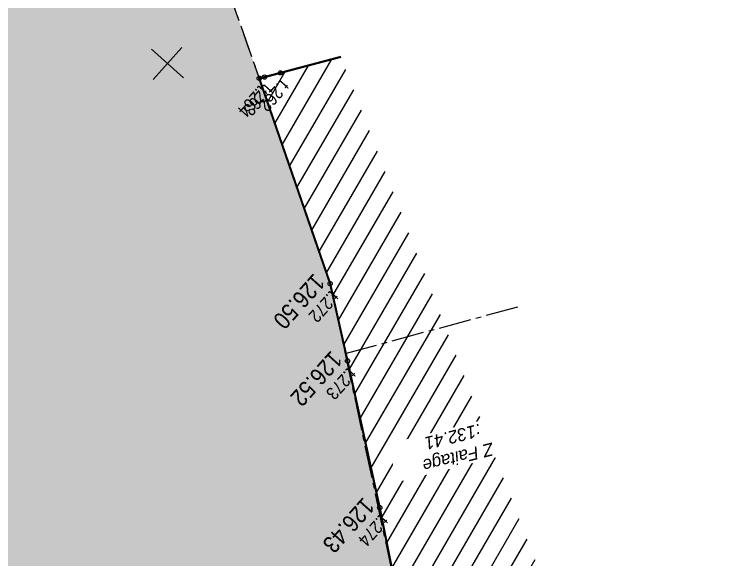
# Model space of a CAD drawing. Header units: metres. Extents: x -2858 to 512, y -1995 to 1252.
# Drawn here: x -2033.22 to -2016.39, y -1511.87 to -1499.09 of the extents above; entities that cross this region are included whole.
import ezdxf
from ezdxf.enums import TextEntityAlignment as Align

# ---------------------------------------------------------------- set-up
doc = ezdxf.new("R2010")
doc.units = ezdxf.units.M
doc.header["$PDMODE"] = 33
doc.header["$PDSIZE"] = 0.1
doc.linetypes.add('AXES2', pattern=[28.575, 19.05, -3.175, 3.175, -3.175])
doc.linetypes.add('Grille', pattern=[0.8, 0.4, -0.4])
for name, color, linetype in [('Bâtiments', 7, 'Continuous'), ('Bâtiments Hachures', 174, 'Continuous'), ('Calque commun', 7, 'Continuous'), ('Carroyage(2)_Croix', 7, 'Continuous'), ('Limites', 1, 'AXES2'), ('Points Topo', 7, 'Continuous'), ('Points Topo Altitude', 7, 'Continuous'), ('Points Topo Matricule', 252, 'Continuous'), ('Textes', 7, 'Continuous'), ('Végétation', 102, 'Continuous')]:
    doc.layers.add(name, color=color, linetype=linetype)
doc.styles.add('Pts Topo SPE', font='', dxfattribs={"width": 0.9})
doc.styles.get("Standard").update_dxf_attribs({"font": 'arial.ttf'})
doc.styles.get('Pts Topo SPE').set_extended_font_data('Titillium Web Light')

# ---------------------------------------------------------------- blocks, each defined once
blk = doc.blocks.new('PointTopo_SPE')
at = {"layer": 'Calque commun', "color": 1, "linetype": 'ByBlock', "lineweight": -2}
blk.add_point((0, 0), dxfattribs=at)

msp = doc.modelspace()

# ---------------------------------------------------------------- hatches: boundary and pattern name
at = {"layer": 'Bâtiments Hachures'}
h = msp.add_hatch(dxfattribs=at)
h.set_pattern_fill('_U', color=256, scale=0.4, angle=-120.1474, style=0, pattern_type=0)
h.set_pattern_definition([(239.852644744, (-1124622.76903, 3495754.4914), (0.34589464957, -0.20089024715), [])])
h.paths.add_polyline_path([(-2025.57, -1500.089), (-2027.362, -1500.564), (-2027.486, -1500.592), (-2025.824, -1505.402), (-2025.417, -1507.212), (-2024.663, -1510.648), (-2024.103, -1513.439), (-2020.743, -1512.59)])
at = {"layer": 'Végétation'}
h = msp.add_hatch(dxfattribs=at)
h.set_pattern_fill('HAIE', color=256, scale=1.5, angle=-131.8382)
h.set_pattern_definition([(337.45181, (-2032.01112, -1453.8739), (25.001558834, -10.303982526), [0.090508, -31.693922]), (29.7268, (-2030.7275, -1454.48383), (1.0005448, 1.1175465), [0.094695, -4.64872]), (335.08927, (-2030.645223, -1454.4369), (18.53028335, -8.53689633), [0.10269, -35.959756]), (339.41227, (-2031.75009, -1453.573985), (7.58882196, -2.76763098), [0.129743, -28.84007]), (256.60469, (-2030.965573, -1454.00674), (-4.3007138, -18.29627997), [0.11664, -40.825392]), (311.82157, (-2031.0429, -1453.92019), (1.11754648, -1.0005448), [0.11607, -13.467008]), (256.23425, (-2031.0818, -1454.97569), (-5.1842569, -21.53191771), [0.072626, -25.427374]), (297.60572, (-2032.14021, -1454.11416), (2.35209464, -4.11918084), [0.07305, -12.742956]), (351.067, (-2032.10346, -1454.175654), (5.353729006, -0.76654141), [0.086475, -30.28621]), (3.1618, (-2032.0532, -1454.3182), (1.000545, 1.117546), [0.054415, -2.066905]), (24.41227, (-2031.4165, -1454.99726), (23.83154194, 10.87693012), [0.116805, -40.852696]), (273.1618, (-2031.3149, -1454.8645), (1.117546, -1.000545), [0.084633, -2.036687]), (276.52822, (-2031.4826, -1454.73152), (1.9365583, -15.82718364), [0.05142, -18.010972]), (262.85691, (-2031.68566, -1454.56119), (-2.18262254, -18.17927828), [0.067575, -23.649507]), (356.45192, (-2030.78704, -1454.66569), (9.589911535, -0.53253803), [0.06918, -36.241975]), (300.41709, (-2031.507364, -1454.22735), (17.58220898, -29.834810664), [0.11217, -39.261044]), (343.50794, (-2031.45061, -1454.324066), (3.23563774, -0.8835431), [0.08988, -31.445814]), (343.17865, (-2031.82091, -1454.25104), (3.23563774, -0.8835431), [0.13194, -24.697478]), (269.34769, (-2031.82035, -1454.20544), (0.1170017, -2.11809126), [0.045405, -15.899814]), (291.5967, (-2031.9011, -1454.0585), (1.1175465, -1.000545), [0.02867, -3.325432]), (359.34769, (-2031.60303, -1453.80889), (2.11809126, 0.1170017), [0.090855, -15.854364]), (27.60572, (-2031.5455, -1453.97519), (4.11918084, 2.35209464), [0.073053, -12.742953]), (247.96064, (-2031.25976, -1453.8867), (-6.535806755, -16.295190397), [0.050085, -39.805906]), (344.7268, (-2031.1776, -1454.22426), (2.118091, 0.117002), [0.02867, -3.325432]), (273.1618, (-2031.199, -1454.4403), (1.117546, -1.000545), [0.036277, -2.085043]), (284.4717, (-2031.4079, -1454.49425), (1.2345482, -3.118636), [0.03087, -5.377458]), (359.34769, (-2031.02759, -1454.63978), (2.11809126, 0.1170017), [0.045465, -15.899754]), (228.1618, (-2030.8259, -1454.2283), (1.117546, -1.000545), [0.075, -1.425]), (14.4717, (-2031.2463, -1453.25032), (3.118636, 1.2345482), [0.092355, -5.315972]), (11.29186, (-2030.91463, -1453.6678), (5.2367273, 1.3515499), [0.106836, -7.393164]), (264.54611, (-2030.80025, -1453.54652), (-0.64953972, -7.47182027), [0.100825, -35.300446]), (4.89746, (-2030.622015, -1453.81501), (32.771913754, 2.87257182), [0.099864, -34.917989]), (253.87171, (-2030.40399, -1454.09055), (-0.883543098, -3.23563774), [0.13764, -44.812332]), (355.56712, (-2031.30881, -1453.43529), (24.533552076, -1.83161747), [0.0915, -32.009902]), (273.1618, (-2031.4829, -1453.2967), (1.117546, -1.000545), [0.042316, -2.079004]), (21.5967, (-2031.0905, -1453.7169), (1.000545, 1.1175465), [0.038152, -3.31595]), (35.63295, (-2031.40496, -1453.50423), (6.1202704, 4.5871876), [0.11832, -13.710997]), (273.1618, (-2030.7875, -1453.9606), (1.117546, -1.000545), [0.106066, -2.015254])])
h.paths.add_polyline_path([(-2024.103, -1513.439), (-2023.223, -1517.578), (-2031.35, -1521.942), (-2034.239, -1515.696), (-2037.666, -1510.057), (-2040.045, -1504.17), (-2037.536, -1497.663), (-2039.342, -1490.083), (-2038.66, -1485.272), (-2041.355, -1481.736), (-2042.807, -1476.872), (-2042.764, -1469.394), (-2040.261, -1465.913), (-2038.139, -1463.177), (-2037.959, -1461.557), (-2037.27, -1459.739), (-2033.76, -1457.026), (-2029.396, -1455.379), (-2027.937, -1456.11), (-2026.781, -1458.642), (-2026.825, -1460.312), (-2038.139, -1463.177), (-2037.626, -1465.896), (-2037.227, -1467.976), (-2036.73, -1470.658), (-2035.262, -1478.584), (-2033.648, -1483.119), (-2033.75, -1483.153), (-2033.654, -1483.438), (-2033.577, -1483.412), (-2032.097, -1487.478), (-2027.486, -1500.592), (-2025.824, -1505.402), (-2025.417, -1507.212), (-2024.663, -1510.648)])

# ---------------------------------------------------------------- linework, layer by layer
at = {"layer": 'Bâtiments', "linetype": 'Grille', "flags": 128}
msp.add_lwpolyline([(-2032.097, -1487.478), (-2027.486, -1500.592)], dxfattribs=at)
at = {"layer": 'Bâtiments', "color": 7, "const_width": 0.05, "flags": 128}
msp.add_lwpolyline([(-2025.57, -1500.089), (-2027.362, -1500.564), (-2027.486, -1500.592), (-2025.824, -1505.402), (-2025.417, -1507.212), (-2024.663, -1510.648), (-2024.103, -1513.439), (-2020.743, -1512.59)], dxfattribs=at)
at = {"layer": 'Carroyage(2)_Croix'}
for p, q in [((-2030.007, -1499.911), (-2029.262, -1500.578)), ((-2029.301, -1499.872), (-2029.968, -1500.617))]:
    msp.add_line(p, q, dxfattribs=at)
at = {"layer": 'Limites', "ltscale": 0.04, "flags": 128}
msp.add_lwpolyline([(-2025.472, -1507.043), (-2021.399, -1505.936)], dxfattribs=at)

# ---------------------------------------------------------------- block references
at = {"layer": 'Points Topo'}
ref = msp.add_blockref('PointTopo_SPE', (-2027.362, -1500.564), dxfattribs=dict(at, rotation=228.1617603435354))
ref.add_attrib('MAT', 't.263', (-2027.355, -1500.705), dxfattribs={"layer": 'Points Topo Matricule', "height": 0.3, "rotation": 228.1618, "style": 'Pts Topo SPE', "width": 0.9})
ref = msp.add_blockref('PointTopo_SPE', (-2026.988, -1500.465), dxfattribs=dict(at, rotation=228.1617603435354))
ref.add_attrib('MAT', 't.262', (-2026.981, -1500.606), dxfattribs={"layer": 'Points Topo Matricule', "height": 0.3, "rotation": 228.1618, "style": 'Pts Topo SPE', "width": 0.9})
ref = msp.add_blockref('PointTopo_SPE', (-2027.486, -1500.592), dxfattribs=dict(at, rotation=228.1617603435354))
ref.add_attrib('MAT', 't.264', (-2027.478, -1500.733), dxfattribs={"layer": 'Points Topo Matricule', "height": 0.3, "rotation": 228.1618, "style": 'Pts Topo SPE', "width": 0.9})
ref = msp.add_blockref('PointTopo_SPE', (-2025.824, -1505.402, 126.497), dxfattribs=dict(at, rotation=228.1617603435354))
ref.add_attrib('MAT', 't.272', (-2025.816, -1505.543, 126.497), dxfattribs={"layer": 'Points Topo Matricule', "height": 0.3, "rotation": 228.1618, "style": 'Pts Topo SPE', "width": 0.9})
ref.add_attrib('ALT', '126.50', dxfattribs={"layer": 'Points Topo Altitude', "height": 0.4, "rotation": 228.1618, "style": 'Pts Topo SPE', "width": 0.9}).set_placement((-2025.908, -1505.407, 126.497), align=Align.TOP_LEFT)
ref = msp.add_blockref('PointTopo_SPE', (-2025.417, -1507.212, 126.518), dxfattribs=dict(at, rotation=228.1617603435354))
ref.add_attrib('MAT', 't.273', (-2025.409, -1507.353, 126.518), dxfattribs={"layer": 'Points Topo Matricule', "height": 0.3, "rotation": 228.1618, "style": 'Pts Topo SPE', "width": 0.9})
ref.add_attrib('ALT', '126.52', dxfattribs={"layer": 'Points Topo Altitude', "height": 0.4, "rotation": 228.1618, "style": 'Pts Topo SPE', "width": 0.9}).set_placement((-2025.502, -1507.217, 126.518), align=Align.TOP_LEFT)
ref = msp.add_blockref('PointTopo_SPE', (-2024.663, -1510.648, 126.429), dxfattribs=dict(at, rotation=228.1617603435354))
ref.add_attrib('MAT', 't.274', (-2024.656, -1510.789, 126.429), dxfattribs={"layer": 'Points Topo Matricule', "height": 0.3, "rotation": 228.1618, "style": 'Pts Topo SPE', "width": 0.9})
ref.add_attrib('ALT', '126.43', dxfattribs={"layer": 'Points Topo Altitude', "height": 0.4, "rotation": 228.1618, "style": 'Pts Topo SPE', "width": 0.9}).set_placement((-2024.748, -1510.653, 126.429), align=Align.TOP_LEFT)

# ---------------------------------------------------------------- next in the draw order: texts
at = {"layer": 'Textes', "insert": (-2021.374, -1509.267), "char_height": 0.3, "attachment_point": 1, "rotation": 194.0996, "bg_fill": 3, "box_fill_scale": 1.2, "bg_fill_color": 256, "bg_fill_transparency": 0}
msp.add_mtext_dynamic_manual_height_columns('\\pxqc;{\\fTitillium Web|b0|i1|c0|p2;Z Faitage :132.41}', width=2.91936, gutter_width=2, heights=[0], dxfattribs=at)

# ---------------------------------------------------------------- next in the draw order: linework, layer by layer
at = {"layer": 'Limites', "ltscale": 0.04, "flags": 128}
msp.add_lwpolyline([(-2017.262, -1457.883), (-2038.139, -1463.177), (-2037.626, -1465.896), (-2036.73, -1470.658), (-2035.262, -1478.584), (-2033.648, -1483.119), (-2033.75, -1483.153), (-2033.654, -1483.438), (-2033.577, -1483.412), (-2032.097, -1487.478), (-2027.486, -1500.592), (-2025.824, -1505.402), (-2024.103, -1513.439), (-2020.379, -1530.91), (-2019.321, -1535.791), (-2016.395, -1549.712)], dxfattribs=at)

doc.saveas('drawing.dxf')
